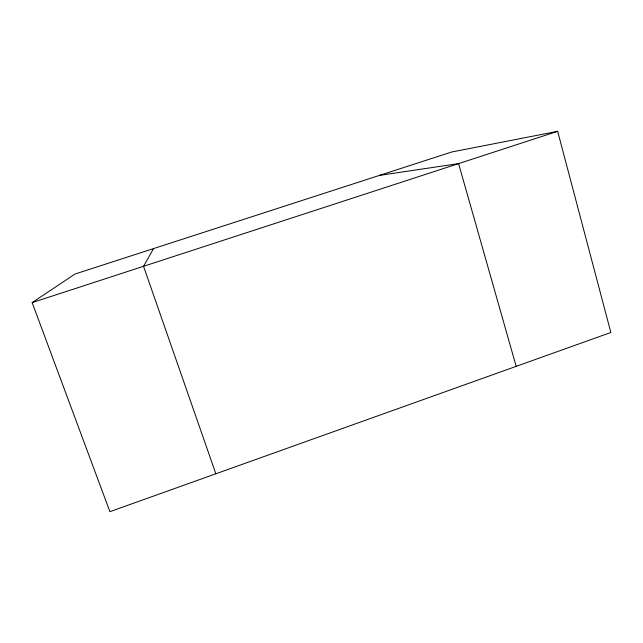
<?xml version="1.0" encoding="UTF-8"?>
<svg xmlns="http://www.w3.org/2000/svg" width="643" height="643" viewBox="0 0 643 643"><rect width="100%" height="100%" fill="white"/><g stroke="black" fill="none" stroke-linecap="round" stroke-linejoin="round"><path stroke-width="0.96" d="M153.556 248.584L143.542 266.298L215.855 473.787M32.15 302.604L75.014 274.031L451.756 151.981L557.674 131.317L610.85 332.487L109.913 511.683L32.15 302.604L557.674 131.317M379.507 175.386L458.588 163.611L516.184 366.349"/></g></svg>
